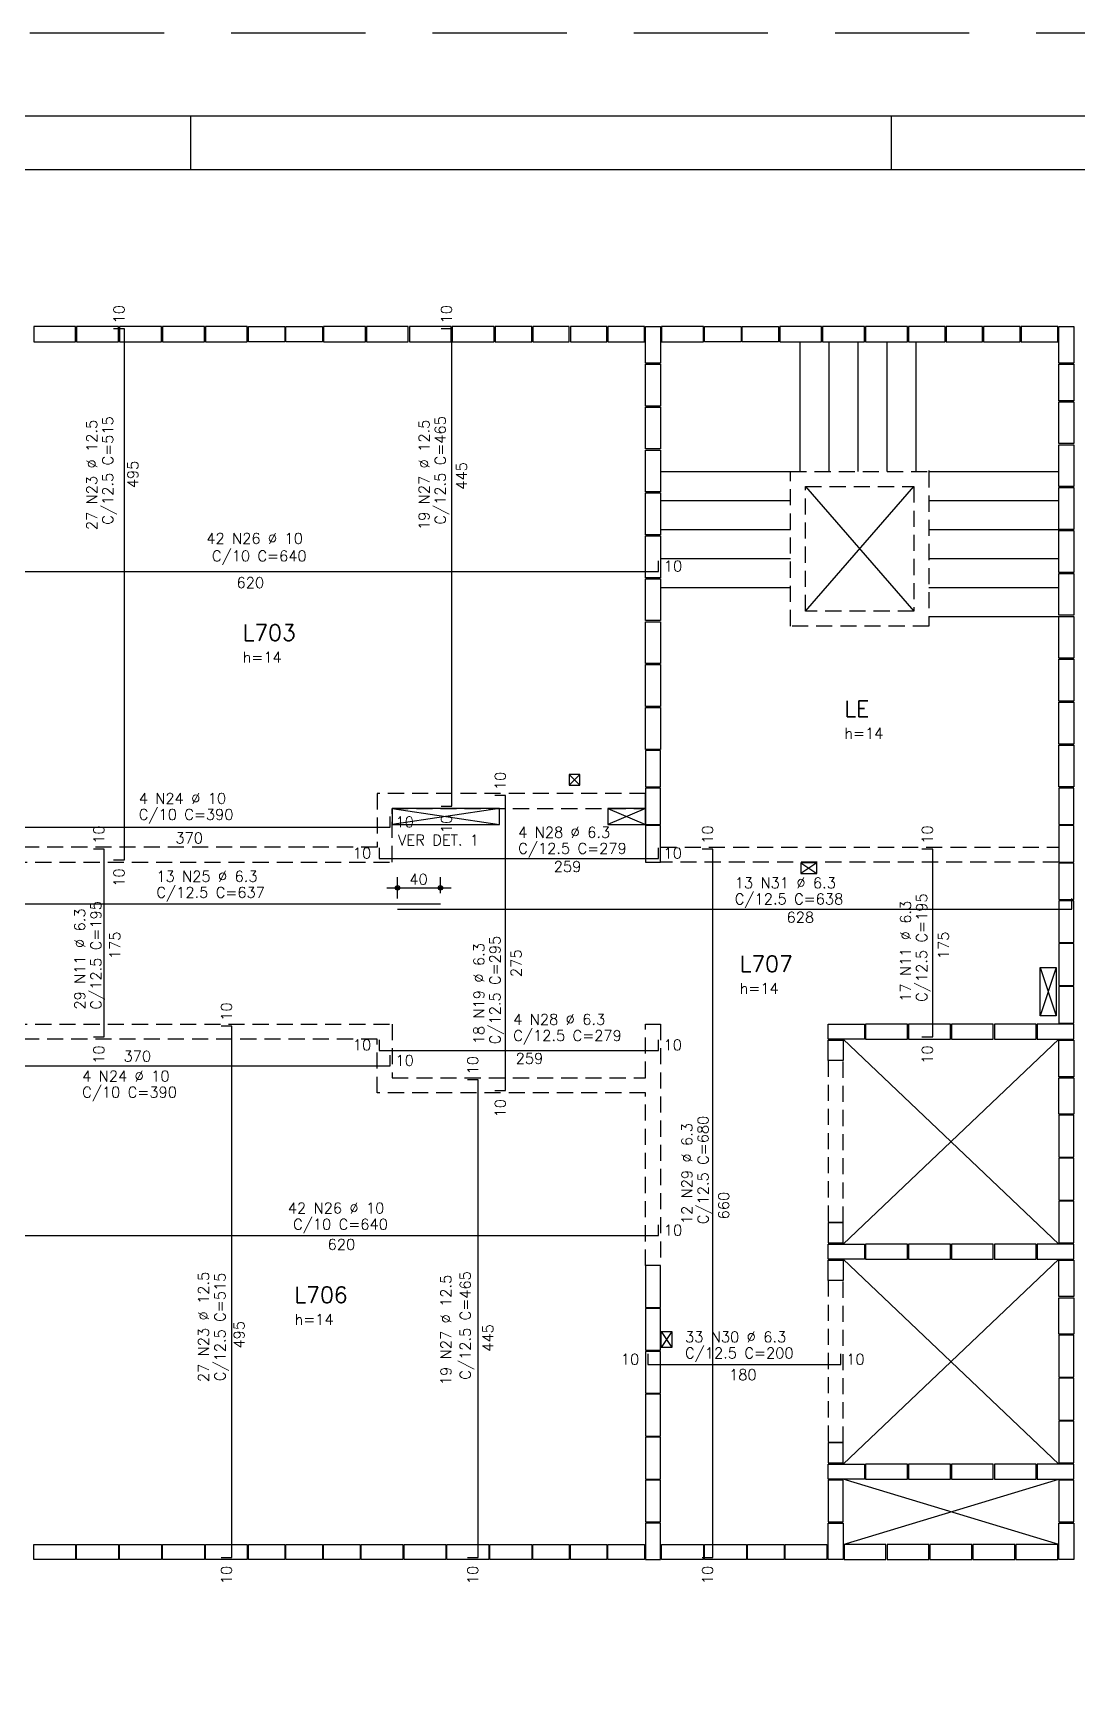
# Model space of a CAD drawing. Extents: x -1.9 to 86, y -1.5 to 61.
# Drawn here: x 31.11 to 50.56, y 30.05 to 60.95 of the extents above; entities that cross this region are included whole.
import ezdxf

# ---------------------------------------------------------------- set-up
doc = ezdxf.new("R2010")
doc.units = 0
doc.header["$MEASUREMENT"] = 0
doc.linetypes.add('ESTILO_TQS_0001', pattern=[0.45, 0.3, -0.15])
doc.linetypes.add('HIDDEN', pattern=[0.375, 0.25, -0.125])
doc.layers.get('0').update_dxf_attribs({"linetype": 'CONTINUOUS'})
doc.layers.get('Defpoints').update_dxf_attribs({"linetype": 'CONTINUOUS'})
for name, color, linetype in [('ARQ_FOLHA', 7, 'CONTINUOUS'), ('PENA_01', 1, 'CONTINUOUS'), ('PENA_02', 2, 'CONTINUOUS'), ('PENA_03', 3, 'CONTINUOUS'), ('PENA_05', 5, 'CONTINUOUS')]:
    doc.layers.add(name, color=color, linetype=linetype)
doc.styles.get("Standard").update_dxf_attribs({"font": 'ROMANS.SHX'})

# ---------------------------------------------------------------- blocks, each defined once
blk = doc.blocks.new('FOLHA A1 - 841 X 594')
at = {"layer": 'ARQ_FOLHA', "color": 1}
for p, q in [((-500.5, 584), (-500.5, 594)), ((-370, 584), (-370, 594))]:
    blk.add_line(p, q, dxfattribs=at)
for points in [[(-841, 0), (0, 0), (0, 594), (-841, 594)], [(-816, 10), (-10, 10), (-10, 584), (-816, 584)]]:
    blk.add_lwpolyline(points, close=True, dxfattribs=at)
at = {"layer": 'Defpoints', "color": 8, "linetype": 'HIDDEN', "ltscale": 100}
blk.add_lwpolyline([(-860.5, 609.5), (-860.5, -15.5), (19.5, -15.5), (19.5, 609.5)], close=True, dxfattribs=at)
blk = doc.blocks.new('*U24')
blk.add_blockref('FOLHA A1 - 841 X 594', (0, 0))

msp = doc.modelspace()

# ---------------------------------------------------------------- linework, layer by layer
at = {"layer": 'PENA_01', "linetype": 'Continuous'}
for p, q in [((47.799, 52.799), (47.799, 52.779)), ((37.898, 44.821), (37.898, 45.219)), ((38.698, 44.921), (38.698, 45.219)), ((37.698, 45.019), (38.898, 45.019))]:
    msp.add_line(p, q, dxfattribs=at)
for points in [[(31.119, 55.199), (31.899, 55.199), (31.899, 55.479), (31.119, 55.479), (31.119, 55.199)], [(31.919, 55.199), (32.699, 55.199), (32.699, 55.479), (31.919, 55.479), (31.919, 55.199)], [(32.719, 55.199), (33.499, 55.199), (33.499, 55.479), (32.719, 55.479), (32.719, 55.199)], [(33.519, 55.199), (34.299, 55.199), (34.299, 55.479), (33.519, 55.479), (33.519, 55.199)], [(34.319, 55.199), (35.099, 55.199), (35.099, 55.479), (34.319, 55.479), (34.319, 55.199)], [(35.799, 55.199), (35.119, 55.199), (35.119, 55.479), (35.799, 55.479), (35.799, 55.199)], [(36.499, 55.199), (35.819, 55.199), (35.819, 55.479), (36.499, 55.479), (36.499, 55.199)], [(36.519, 55.199), (37.299, 55.199), (37.299, 55.479), (36.519, 55.479), (36.519, 55.199)], [(37.319, 55.199), (38.099, 55.199), (38.099, 55.479), (37.319, 55.479), (37.319, 55.199)], [(38.119, 55.199), (38.899, 55.199), (38.899, 55.479), (38.119, 55.479), (38.119, 55.199)], [(38.919, 55.199), (39.699, 55.199), (39.699, 55.479), (38.919, 55.479), (38.919, 55.199)], [(39.719, 55.199), (40.399, 55.199), (40.399, 55.479), (39.719, 55.479), (39.719, 55.199)], [(40.419, 55.199), (41.099, 55.199), (41.099, 55.479), (40.419, 55.479), (40.419, 55.199)], [(41.119, 55.199), (41.799, 55.199), (41.799, 55.479), (41.119, 55.479), (41.119, 55.199)], [(41.819, 55.199), (42.499, 55.199), (42.499, 55.479), (41.819, 55.479), (41.819, 55.199)], [(42.799, 55.479), (42.799, 54.799), (42.519, 54.799), (42.519, 55.479), (42.799, 55.479)], [(42.819, 55.199), (43.599, 55.199), (43.599, 55.479), (42.819, 55.479), (42.819, 55.199)], [(44.299, 55.199), (43.619, 55.199), (43.619, 55.479), (44.299, 55.479), (44.299, 55.199)], [(44.999, 55.199), (44.319, 55.199), (44.319, 55.479), (44.999, 55.479), (44.999, 55.199)], [(45.019, 55.199), (45.799, 55.199), (45.799, 55.479), (45.019, 55.479), (45.019, 55.199)], [(45.819, 55.199), (46.599, 55.199), (46.599, 55.479), (45.819, 55.479), (45.819, 55.199)], [(46.619, 55.199), (47.399, 55.199), (47.399, 55.479), (46.619, 55.479), (46.619, 55.199)], [(47.419, 55.199), (48.099, 55.199), (48.099, 55.479), (47.419, 55.479), (47.419, 55.199)], [(48.119, 55.199), (48.799, 55.199), (48.799, 55.479), (48.119, 55.479), (48.119, 55.199)], [(48.819, 55.199), (49.499, 55.199), (49.499, 55.479), (48.819, 55.479), (48.819, 55.199)], [(49.519, 55.199), (50.199, 55.199), (50.199, 55.479), (49.519, 55.479), (49.519, 55.199)], [(50.499, 55.479), (50.499, 54.799), (50.219, 54.799), (50.219, 55.479), (50.499, 55.479)], [(45.399, 52.779), (45.399, 55.199)], [(45.939, 52.779), (45.939, 55.199)], [(46.479, 52.779), (46.479, 55.199)], [(47.019, 52.779), (47.019, 55.199)], [(47.559, 52.779), (47.559, 55.199)], [(42.519, 53.999), (42.519, 54.779), (42.799, 54.779), (42.799, 53.999), (42.519, 53.999)], [(50.499, 54.779), (50.499, 54.099), (50.219, 54.099), (50.219, 54.779), (50.499, 54.779)], [(50.219, 53.299), (50.219, 54.079), (50.499, 54.079), (50.499, 53.299), (50.219, 53.299)], [(42.519, 53.199), (42.519, 53.979), (42.799, 53.979), (42.799, 53.199), (42.519, 53.199)], [(42.519, 52.399), (42.519, 53.179), (42.799, 53.179), (42.799, 52.399), (42.519, 52.399)], [(50.219, 52.499), (50.219, 53.279), (50.499, 53.279), (50.499, 52.499), (50.219, 52.499)], [(42.799, 52.779), (45.219, 52.779)], [(47.799, 52.779), (50.219, 52.779)], [(42.519, 51.599), (42.519, 52.379), (42.799, 52.379), (42.799, 51.599), (42.519, 51.599)], [(42.799, 52.239), (45.219, 52.239)], [(45.499, 52.499), (47.519, 50.179)], [(45.499, 50.179), (47.519, 52.499)], [(47.799, 52.239), (50.219, 52.239)], [(50.219, 51.699), (50.219, 52.479), (50.499, 52.479), (50.499, 51.699), (50.219, 51.699)], [(42.799, 51.699), (45.219, 51.699)], [(47.799, 51.699), (50.219, 51.699)], [(50.219, 50.899), (50.219, 51.679), (50.499, 51.679), (50.499, 50.899), (50.219, 50.899)], [(42.519, 50.799), (42.519, 51.579), (42.799, 51.579), (42.799, 50.799), (42.519, 50.799)], [(42.799, 51.159), (45.219, 51.159)], [(47.799, 51.159), (50.219, 51.159)], [(42.519, 49.999), (42.519, 50.779), (42.799, 50.779), (42.799, 49.999), (42.519, 49.999)], [(50.219, 50.099), (50.219, 50.879), (50.499, 50.879), (50.499, 50.099), (50.219, 50.099)], [(42.799, 50.619), (45.219, 50.619)], [(47.799, 50.619), (50.219, 50.619)], [(47.799, 50.079), (50.219, 50.079)], [(50.219, 49.299), (50.219, 50.079), (50.499, 50.079), (50.499, 49.299), (50.219, 49.299)], [(42.519, 49.199), (42.519, 49.979), (42.799, 49.979), (42.799, 49.199), (42.519, 49.199)], [(42.519, 48.399), (42.519, 49.179), (42.799, 49.179), (42.799, 48.399), (42.519, 48.399)], [(50.219, 48.499), (50.219, 49.279), (50.499, 49.279), (50.499, 48.499), (50.219, 48.499)], [(42.519, 47.599), (42.519, 48.379), (42.799, 48.379), (42.799, 47.599), (42.519, 47.599)], [(50.219, 47.699), (50.219, 48.479), (50.499, 48.479), (50.499, 47.699), (50.219, 47.699)], [(50.219, 46.899), (50.219, 47.679), (50.499, 47.679), (50.499, 46.899), (50.219, 46.899)], [(42.799, 46.899), (42.799, 47.579), (42.519, 47.579), (42.519, 46.899), (42.799, 46.899)], [(41.298, 46.935), (41.298, 47.132), (41.099, 46.935)], [(41.099, 47.132), (41.298, 46.935)], [(41.099, 47.132), (41.099, 46.935), (41.298, 46.935), (41.298, 47.132), (41.099, 47.132)], [(42.799, 46.199), (42.799, 46.879), (42.519, 46.879), (42.519, 46.199), (42.799, 46.199)], [(50.499, 46.199), (50.499, 46.879), (50.219, 46.879), (50.219, 46.199), (50.499, 46.199)], [(39.799, 46.499), (37.799, 46.199)], [(37.799, 46.499), (39.799, 46.199)], [(37.799, 46.499), (37.799, 46.199), (39.799, 46.199), (39.799, 46.499), (37.799, 46.499)], [(42.519, 46.499), (41.814, 46.199)], [(41.814, 46.499), (42.521, 46.199)], [(41.814, 46.499), (41.814, 46.199), (42.519, 46.199), (42.519, 46.499), (41.814, 46.499)], [(42.799, 45.499), (42.799, 46.179), (42.519, 46.179), (42.519, 45.499), (42.799, 45.499)], [(50.499, 45.499), (50.499, 46.179), (50.219, 46.179), (50.219, 45.499), (50.499, 45.499)], [(45.713, 45.488), (45.413, 45.288)], [(45.413, 45.488), (45.713, 45.288)], [(45.413, 45.488), (45.413, 45.288), (45.713, 45.288), (45.713, 45.488), (45.413, 45.488)], [(50.499, 44.799), (50.499, 45.479), (50.219, 45.479), (50.219, 44.799), (50.499, 44.799)], [(50.219, 44.779), (50.219, 43.999), (50.499, 43.999), (50.499, 44.779), (50.219, 44.779)], [(50.219, 43.979), (50.219, 43.199), (50.499, 43.199), (50.499, 43.979), (50.219, 43.979)], [(50.169, 43.532), (49.869, 42.632)], [(49.869, 43.532), (50.169, 42.632)], [(49.869, 43.532), (50.169, 43.532), (50.169, 42.632), (49.869, 42.632), (49.869, 43.532)], [(50.219, 43.179), (50.219, 42.499), (50.499, 42.499), (50.499, 43.179), (50.219, 43.179)], [(45.919, 42.479), (46.599, 42.479), (46.599, 42.199), (45.919, 42.199), (45.919, 42.479)], [(47.399, 42.479), (46.619, 42.479), (46.619, 42.199), (47.399, 42.199), (47.399, 42.479)], [(48.199, 42.479), (47.419, 42.479), (47.419, 42.199), (48.199, 42.199), (48.199, 42.479)], [(48.999, 42.479), (48.219, 42.479), (48.219, 42.199), (48.999, 42.199), (48.999, 42.479)], [(49.799, 42.479), (49.019, 42.479), (49.019, 42.199), (49.799, 42.199), (49.799, 42.479)], [(50.499, 42.479), (49.819, 42.479), (49.819, 42.199), (50.499, 42.199), (50.499, 42.479)], [(45.919, 41.799), (45.919, 42.179), (46.199, 42.179), (46.199, 41.799), (45.919, 41.799)], [(50.219, 38.379), (46.199, 42.199)], [(46.199, 38.379), (50.219, 42.199)], [(50.219, 41.499), (50.219, 42.179), (50.499, 42.179), (50.499, 41.499), (50.219, 41.499)], [(50.219, 40.799), (50.219, 41.479), (50.499, 41.479), (50.499, 40.799), (50.219, 40.799)], [(50.219, 40.779), (50.219, 39.999), (50.499, 39.999), (50.499, 40.779), (50.219, 40.779)], [(50.219, 39.979), (50.219, 39.199), (50.499, 39.199), (50.499, 39.979), (50.219, 39.979)], [(50.219, 39.179), (50.219, 38.399), (50.499, 38.399), (50.499, 39.179), (50.219, 39.179)], [(45.919, 38.779), (45.919, 38.399), (46.199, 38.399), (46.199, 38.779), (45.919, 38.779)], [(45.919, 38.379), (46.599, 38.379), (46.599, 38.099), (45.919, 38.099), (45.919, 38.379)], [(47.399, 38.379), (46.619, 38.379), (46.619, 38.099), (47.399, 38.099), (47.399, 38.379)], [(48.199, 38.379), (47.419, 38.379), (47.419, 38.099), (48.199, 38.099), (48.199, 38.379)], [(48.999, 38.379), (48.219, 38.379), (48.219, 38.099), (48.999, 38.099), (48.999, 38.379)], [(49.799, 38.379), (49.019, 38.379), (49.019, 38.099), (49.799, 38.099), (49.799, 38.379)], [(50.499, 38.379), (49.819, 38.379), (49.819, 38.099), (50.499, 38.099), (50.499, 38.379)], [(45.919, 37.699), (45.919, 38.079), (46.199, 38.079), (46.199, 37.699), (45.919, 37.699)], [(50.219, 34.279), (46.199, 38.099)], [(46.199, 34.279), (50.219, 38.099)], [(50.219, 37.399), (50.219, 38.079), (50.499, 38.079), (50.499, 37.399), (50.219, 37.399)], [(42.519, 37.979), (42.519, 37.199), (42.799, 37.199), (42.799, 37.979), (42.519, 37.979)], [(42.519, 37.179), (42.519, 36.399), (42.799, 36.399), (42.799, 37.179), (42.519, 37.179)], [(50.219, 36.699), (50.219, 37.379), (50.499, 37.379), (50.499, 36.699), (50.219, 36.699)], [(43.009, 36.748), (42.809, 36.448)], [(42.809, 36.748), (43.009, 36.448)], [(42.809, 36.748), (43.009, 36.748), (43.009, 36.448), (42.809, 36.448), (42.809, 36.748)], [(50.219, 36.679), (50.219, 35.899), (50.499, 35.899), (50.499, 36.679), (50.219, 36.679)], [(42.519, 36.379), (42.519, 35.599), (42.799, 35.599), (42.799, 36.379), (42.519, 36.379)], [(50.219, 35.879), (50.219, 35.099), (50.499, 35.099), (50.499, 35.879), (50.219, 35.879)], [(42.519, 35.579), (42.519, 34.799), (42.799, 34.799), (42.799, 35.579), (42.519, 35.579)], [(50.219, 35.079), (50.219, 34.299), (50.499, 34.299), (50.499, 35.079), (50.219, 35.079)], [(42.519, 34.779), (42.519, 33.999), (42.799, 33.999), (42.799, 34.779), (42.519, 34.779)], [(45.919, 34.679), (45.919, 34.299), (46.199, 34.299), (46.199, 34.679), (45.919, 34.679)], [(45.919, 34.279), (46.599, 34.279), (46.599, 33.999), (45.919, 33.999), (45.919, 34.279)], [(50.219, 32.779), (46.199, 33.999)], [(46.199, 32.779), (50.219, 33.999)], [(47.399, 34.279), (46.619, 34.279), (46.619, 33.999), (47.399, 33.999), (47.399, 34.279)], [(48.199, 34.279), (47.419, 34.279), (47.419, 33.999), (48.199, 33.999), (48.199, 34.279)], [(48.999, 34.279), (48.219, 34.279), (48.219, 33.999), (48.999, 33.999), (48.999, 34.279)], [(49.799, 34.279), (49.019, 34.279), (49.019, 33.999), (49.799, 33.999), (49.799, 34.279)], [(50.499, 34.279), (49.819, 34.279), (49.819, 33.999), (50.499, 33.999), (50.499, 34.279)], [(42.519, 33.979), (42.519, 33.199), (42.799, 33.199), (42.799, 33.979), (42.519, 33.979)], [(45.919, 33.979), (45.919, 33.199), (46.199, 33.199), (46.199, 33.979), (45.919, 33.979)], [(50.219, 33.979), (50.219, 33.199), (50.499, 33.199), (50.499, 33.979), (50.219, 33.979)], [(42.799, 32.499), (42.799, 33.179), (42.519, 33.179), (42.519, 32.499), (42.799, 32.499)], [(45.919, 32.499), (45.919, 33.179), (46.199, 33.179), (46.199, 32.499), (45.919, 32.499)], [(50.219, 32.499), (50.219, 33.179), (50.499, 33.179), (50.499, 32.499), (50.219, 32.499)], [(31.119, 32.779), (31.899, 32.779), (31.899, 32.499), (31.119, 32.499), (31.119, 32.779)], [(31.919, 32.779), (32.699, 32.779), (32.699, 32.499), (31.919, 32.499), (31.919, 32.779)], [(32.719, 32.779), (33.499, 32.779), (33.499, 32.499), (32.719, 32.499), (32.719, 32.779)], [(33.519, 32.779), (34.299, 32.779), (34.299, 32.499), (33.519, 32.499), (33.519, 32.779)], [(34.319, 32.779), (35.099, 32.779), (35.099, 32.499), (34.319, 32.499), (34.319, 32.779)], [(35.119, 32.779), (35.799, 32.779), (35.799, 32.499), (35.119, 32.499), (35.119, 32.779)], [(35.819, 32.779), (36.499, 32.779), (36.499, 32.499), (35.819, 32.499), (35.819, 32.779)], [(36.519, 32.779), (37.199, 32.779), (37.199, 32.499), (36.519, 32.499), (36.519, 32.779)], [(37.219, 32.779), (37.999, 32.779), (37.999, 32.499), (37.219, 32.499), (37.219, 32.779)], [(38.019, 32.779), (38.799, 32.779), (38.799, 32.499), (38.019, 32.499), (38.019, 32.779)], [(38.819, 32.779), (39.599, 32.779), (39.599, 32.499), (38.819, 32.499), (38.819, 32.779)], [(39.619, 32.779), (40.399, 32.779), (40.399, 32.499), (39.619, 32.499), (39.619, 32.779)], [(40.419, 32.779), (41.099, 32.779), (41.099, 32.499), (40.419, 32.499), (40.419, 32.779)], [(41.119, 32.779), (41.799, 32.779), (41.799, 32.499), (41.119, 32.499), (41.119, 32.779)], [(41.819, 32.779), (42.499, 32.779), (42.499, 32.499), (41.819, 32.499), (41.819, 32.779)], [(42.819, 32.779), (43.599, 32.779), (43.599, 32.499), (42.819, 32.499), (42.819, 32.779)], [(43.619, 32.779), (44.399, 32.779), (44.399, 32.499), (43.619, 32.499), (43.619, 32.779)], [(44.419, 32.779), (45.099, 32.779), (45.099, 32.499), (44.419, 32.499), (44.419, 32.779)], [(45.119, 32.779), (45.899, 32.779), (45.899, 32.499), (45.119, 32.499), (45.119, 32.779)], [(46.999, 32.779), (46.219, 32.779), (46.219, 32.499), (46.999, 32.499), (46.999, 32.779)], [(47.799, 32.779), (47.019, 32.779), (47.019, 32.499), (47.799, 32.499), (47.799, 32.779)], [(48.599, 32.779), (47.819, 32.779), (47.819, 32.499), (48.599, 32.499), (48.599, 32.779)], [(49.399, 32.779), (48.619, 32.779), (48.619, 32.499), (49.399, 32.499), (49.399, 32.779)], [(50.199, 32.779), (49.419, 32.779), (49.419, 32.499), (50.199, 32.499), (50.199, 32.779)]]:
    msp.add_lwpolyline(points, dxfattribs=at)
at = {"layer": 'PENA_01', "linetype": 'ESTILO_TQS_0001'}
for points in [[(45.219, 52.779), (47.799, 52.779), (47.799, 49.899), (45.219, 49.899), (45.219, 52.779)], [(47.519, 50.179), (45.499, 50.179), (45.499, 52.499), (47.519, 52.499), (47.519, 50.179)], [(30.699, 45.499), (37.799, 45.499), (37.799, 46.499), (42.519, 46.499), (42.519, 46.779), (37.519, 46.779), (37.519, 45.779), (30.699, 45.779)], [(42.799, 45.779), (50.219, 45.779), (50.219, 45.499), (42.799, 45.499), (42.799, 45.779)], [(30.699, 42.479), (37.799, 42.479), (37.799, 41.479), (42.519, 41.479)], [(42.519, 41.479), (42.519, 42.479), (42.799, 42.479), (42.799, 37.979), (42.519, 37.979)], [(42.519, 41.199), (37.519, 41.199), (37.519, 42.199), (30.699, 42.199)], [(45.919, 38.779), (46.199, 38.779), (46.199, 41.799), (45.919, 41.799), (45.919, 38.779)], [(42.519, 37.979), (42.519, 41.199)], [(45.919, 34.679), (46.199, 34.679), (46.199, 37.699), (45.919, 37.699), (45.919, 34.679)]]:
    msp.add_lwpolyline(points, dxfattribs=at)
at = {"layer": 'PENA_02', "linetype": 'Continuous'}
for centre, radius in [((37.898, 45.019), 0.04), ((37.898, 45.019), 0.02), ((38.698, 45.019), 0.04), ((38.698, 45.019), 0.02)]:
    msp.add_circle(centre, radius, dxfattribs=at)
at = {"layer": 'PENA_03', "linetype": 'Continuous'}
for p, q in [((37.898, 44.621), (37.898, 44.621)), ((38.698, 44.721), (38.698, 44.721))]:
    msp.add_line(p, q, dxfattribs=at)
at = {"layer": 'PENA_05', "linetype": 'Continuous'}
for p, q in [((32.809, 55.439), (32.609, 55.439)), ((32.809, 45.539), (32.809, 55.439)), ((38.909, 55.439), (38.709, 55.439)), ((38.909, 46.539), (38.909, 55.439)), ((42.759, 50.917), (42.759, 51.117)), ((30.359, 50.917), (42.759, 50.917)), ((39.912, 46.739), (39.712, 46.739)), ((39.912, 41.239), (39.912, 46.739)), ((38.709, 46.539), (38.909, 46.539)), ((30.359, 46.148), (37.759, 46.148)), ((37.759, 46.148), (37.759, 46.348)), ((32.433, 45.739), (32.233, 45.739)), ((32.433, 42.239), (32.433, 45.739)), ((37.559, 45.763), (37.559, 45.563)), ((42.759, 45.563), (42.759, 45.763)), ((43.776, 45.739), (43.576, 45.739)), ((43.776, 32.539), (43.776, 45.739)), ((47.869, 45.739), (47.669, 45.739)), ((47.869, 42.239), (47.869, 45.739)), ((32.609, 45.539), (32.809, 45.539)), ((37.559, 45.563), (42.759, 45.563)), ((50.459, 44.621), (50.459, 44.821)), ((25.959, 44.721), (38.698, 44.721)), ((37.898, 44.621), (50.459, 44.621)), ((34.811, 42.439), (34.611, 42.439)), ((34.811, 32.539), (34.811, 42.439)), ((32.233, 42.239), (32.433, 42.239)), ((37.559, 42.188), (37.559, 41.988)), ((42.759, 41.988), (42.759, 42.188)), ((47.669, 42.239), (47.869, 42.239)), ((37.559, 41.988), (42.759, 41.988)), ((37.759, 41.701), (37.759, 41.901)), ((30.359, 41.701), (37.759, 41.701)), ((39.399, 41.439), (39.199, 41.439)), ((39.399, 32.539), (39.399, 41.439)), ((39.712, 41.239), (39.912, 41.239)), ((42.759, 38.538), (42.759, 38.738)), ((30.359, 38.538), (42.759, 38.538)), ((42.559, 36.332), (42.559, 36.132)), ((46.159, 36.132), (46.159, 36.332)), ((42.559, 36.132), (46.159, 36.132)), ((34.611, 32.539), (34.811, 32.539)), ((39.199, 32.539), (39.399, 32.539)), ((43.576, 32.539), (43.776, 32.539))]:
    msp.add_line(p, q, dxfattribs=at)

# ---------------------------------------------------------------- block references
at = {"xscale": 0.09999999999999938, "yscale": 0.09999999999999938, "zscale": 0.09999999999999938}
msp.add_blockref('*U24', (84.1, 0), dxfattribs=at)

# ---------------------------------------------------------------- texts
at = {"layer": 'PENA_03', "linetype": 'Continuous'}
for s, p in [('10', (32.809, 55.539)), ('10', (38.909, 55.539)), ('C/12.5 C=515', (32.6, 51.786)), ('C/12.5 C=465', (38.794, 51.788)), ('27 N23 %%c 12.5', (32.3, 51.686)), ('19 N27 %%c 12.5', (38.494, 51.688)), ('495', (33.066, 52.467)), ('445', (39.191, 52.439)), ('10', (39.912, 46.839)), ('10', (38.909, 46.039)), ('10', (32.433, 45.839)), ('10', (43.776, 45.839)), ('10', (47.869, 45.839)), ('10', (32.809, 45.039)), ('C/12.5 C=195', (47.764, 42.893)), ('29 N11 %%c 6.3', (32.078, 42.749)), ('C/12.5 C=195', (32.378, 42.749)), ('17 N11 %%c 6.3', (47.464, 42.893)), ('175', (32.733, 43.689)), ('18 N19 %%c 6.3', (39.514, 42.102)), ('C/12.5 C=295', (39.814, 42.102)), ('175', (48.169, 43.689)), ('275', (40.208, 43.356)), ('10', (34.811, 42.539)), ('10', (32.433, 41.739)), ('10', (47.869, 41.739)), ('10', (39.399, 41.539)), ('10', (39.912, 40.739)), ('12 N29 %%c 6.3', (43.391, 38.749)), ('C/12.5 C=680', (43.691, 38.749)), ('660', (44.076, 38.839)), ('27 N23 %%c 12.5', (34.383, 35.805)), ('C/12.5 C=515', (34.691, 35.823)), ('19 N27 %%c 12.5', (38.9, 35.75)), ('C/12.5 C=465', (39.26, 35.85)), ('495', (35.046, 36.43)), ('445', (39.683, 36.371)), ('10', (34.811, 32.039)), ('10', (39.399, 32.039)), ('10', (43.776, 32.039))]:
    msp.add_text(s, height=0.2, rotation=90, dxfattribs=at).set_placement(p)
for s, height, p in [('42 N26 %%c 10', 0.2, (34.335, 51.432)), ('C/10 C=640', 0.2, (34.44, 51.105)), ('10', 0.2, (42.859, 50.917)), ('620', 0.2, (34.898, 50.607)), ('L703', 0.3, (35.012, 49.625)), ('h=14', 0.2, (35.012, 49.217)), ('LE', 0.3, (46.224, 48.207)), ('h=14', 0.2, (46.224, 47.799)), ('4 N24 %%c 10', 0.2, (33.076, 46.586)), ('C/10 C=390', 0.2, (33.076, 46.286)), ('370', 0.2, (33.759, 45.848)), ('10', 0.2, (37.859, 46.148)), ('4 N28 %%c 6.3', 0.2, (40.146, 45.953)), ('10', 0.2, (37.066, 45.566)), ('VER DET. 1', 0.2, (37.91, 45.808)), ('C/12.5 C=279', 0.2, (40.146, 45.653)), ('10', 0.2, (42.853, 45.566)), ('259', 0.2, (40.808, 45.316)), ('13 N25 %%c 6.3', 0.2, (33.405, 45.133)), ('40', 0.2, (38.118, 45.079)), ('13 N31 %%c 6.3', 0.2, (44.181, 45.011)), ('C/12.5 C=637', 0.2, (33.405, 44.833)), ('C/12.5 C=638', 0.2, (44.181, 44.711)), ('628', 0.2, (45.146, 44.37)), ('L707', 0.3, (44.273, 43.453)), ('h=14', 0.2, (44.273, 43.045)), ('4 N28 %%c 6.3', 0.2, (40.054, 42.466)), ('C/12.5 C=279', 0.2, (40.054, 42.166)), ('10', 0.2, (37.066, 41.991)), ('10', 0.2, (42.853, 41.991)), ('370', 0.2, (32.793, 41.78)), ('10', 0.2, (37.859, 41.701)), ('259', 0.2, (40.099, 41.738)), ('4 N24 %%c 10', 0.2, (32.022, 41.41)), ('C/10 C=390', 0.2, (32.022, 41.11)), ('42 N26 %%c 10', 0.2, (35.853, 38.949)), ('C/10 C=640', 0.2, (35.953, 38.649)), ('10', 0.2, (42.859, 38.538)), ('620', 0.2, (36.595, 38.272)), ('L706', 0.3, (35.979, 37.282)), ('h=14', 0.2, (35.979, 36.874)), ('33 N30 %%c 6.3', 0.2, (43.255, 36.548)), ('C/12.5 C=200', 0.2, (43.255, 36.248)), ('10', 0.2, (42.059, 36.132)), ('10', 0.2, (46.259, 36.132)), ('180', 0.2, (44.075, 35.844))]:
    msp.add_text(s, height=height, dxfattribs=at).set_placement(p)

doc.saveas('drawing.dxf')
